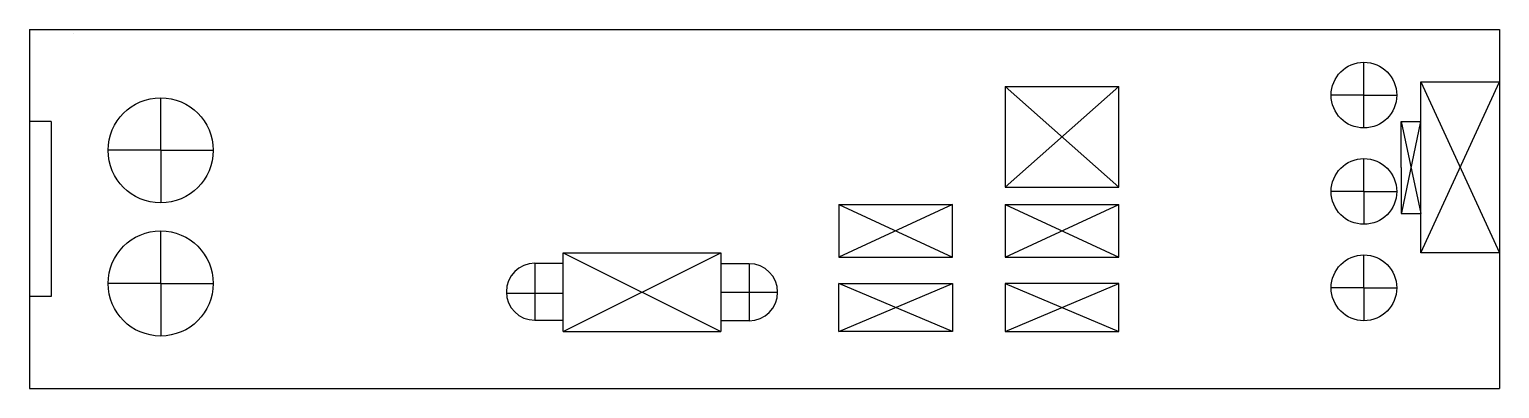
# Model space of a CAD drawing. Header units: millimetres. Extents: x 0 to 168, y 0 to 41.
import ezdxf

# ---------------------------------------------------------------- set-up
doc = ezdxf.new("R2010")
doc.units = ezdxf.units.MM
doc.layers.get('0').update_dxf_attribs({"lineweight": 25, "true_color": 0xffffff})

msp = doc.modelspace()

# ---------------------------------------------------------------- linework, layer by layer
for p, q in [((0, 41), (0, 0)), ((0, 41), (168, 41)), ((5, 40.5), (5, 40.5)), ((168, 41), (168, 0)), ((152.5, 33.5), (152.5, 37.25)), ((111.5, 34.5), (124.5, 34.5)), ((111.5, 23), (124.5, 34.5)), ((124.5, 23), (111.5, 34.5)), ((111.5, 34.5), (111.5, 23)), ((124.5, 23), (124.5, 34.5)), ((159, 15.5), (168, 35)), ((159, 35), (168, 15.5)), ((159, 15.5), (159, 35)), ((159, 35), (168, 35)), ((15, 27.2), (15, 33.2)), ((152.5, 33.5), (148.75, 33.5)), ((152.5, 33.5), (156.25, 33.5)), ((152.5, 29.75), (152.5, 33.5)), ((2.5, 30.5), (0, 30.5)), ((2.5, 30.5), (2.5, 10.5)), ((156.75, 25.25), (156.75, 30.5)), ((156.75, 30.5), (159, 30.5)), ((156.75, 30.5), (159, 20)), ((156.81, 20.06), (159, 30.5)), ((15, 27.2), (9, 27.2)), ((15, 27.2), (21, 27.2)), ((15, 27.2), (15, 21.2)), ((152.5, 22.5), (152.5, 26.25)), ((156.75, 25.25), (156.75, 20)), ((111.5, 23), (124.5, 23)), ((152.5, 22.5), (148.75, 22.5)), ((152.5, 22.5), (156.25, 22.5)), ((152.5, 22.5), (152.5, 18.75)), ((92.5, 21), (105.5, 21)), ((92.5, 21), (105.5, 15)), ((105.5, 21), (92.5, 15)), ((92.5, 21), (92.5, 15)), ((105.5, 15), (105.5, 21)), ((111.5, 21), (124.5, 21)), ((111.5, 21), (124.5, 15)), ((111.5, 15), (124.5, 21)), ((111.5, 21), (111.5, 15)), ((124.5, 15), (124.5, 21)), ((156.75, 20), (159, 20)), ((15, 12), (15, 18)), ((61, 6.5), (61, 15.5)), ((61, 15.5), (79, 15.5)), ((61, 6.5), (79, 15.5)), ((61, 15.5), (79, 6.5)), ((79, 15.5), (79, 6.5)), ((152.5, 11.5), (152.5, 15.25)), ((168, 15.5), (159, 15.5)), ((57.75, 14.3), (61, 14.3)), ((57.75, 14.3), (57.75, 7.8)), ((82.25, 14.25), (79, 14.25)), ((82.25, 14.25), (82.25, 7.75)), ((92.5, 15), (105.5, 15)), ((111.5, 15), (124.5, 15)), ((15, 12), (9, 12)), ((15, 12), (21, 12)), ((15, 12), (15, 6)), ((92.5, 6.5), (105.5, 12)), ((105.5, 6.5), (92.5, 12)), ((92.5, 12), (105.5, 12)), ((92.5, 6.5), (92.5, 12)), ((105.5, 12), (105.5, 6.5)), ((111.5, 6.5), (124.5, 12)), ((111.5, 12), (124.5, 6.5)), ((111.5, 12), (111.5, 6.5)), ((124.5, 12), (111.5, 12)), ((124.5, 6.5), (124.5, 12)), ((2.5, 10.5), (0, 10.5)), ((54.52, 10.91), (61, 10.91)), ((79, 11), (85.5, 11)), ((152.5, 11.5), (148.75, 11.5)), ((152.5, 11.5), (156.25, 11.5)), ((152.5, 11.5), (152.5, 7.75)), ((57.75, 7.8), (61, 7.8)), ((82.25, 7.75), (79, 7.75)), ((61, 6.5), (79, 6.5)), ((105.5, 6.5), (92.5, 6.5)), ((111.5, 6.5), (124.5, 6.5)), ((0, 0), (168, 0))]:
    msp.add_line(p, q)
for centre, radius in [((152.5, 33.5), 3.75), ((15, 27.2), 6), ((152.5, 22.5), 3.75), ((15, 12), 6), ((152.5, 11.5), 3.75)]:
    msp.add_circle(centre, radius)
for centre, start, end in [((57.75, 11.05), 90, 270), ((82.25, 11), 270, 90)]:
    msp.add_arc(centre, 3.25, start, end)

doc.saveas('drawing.dxf')
